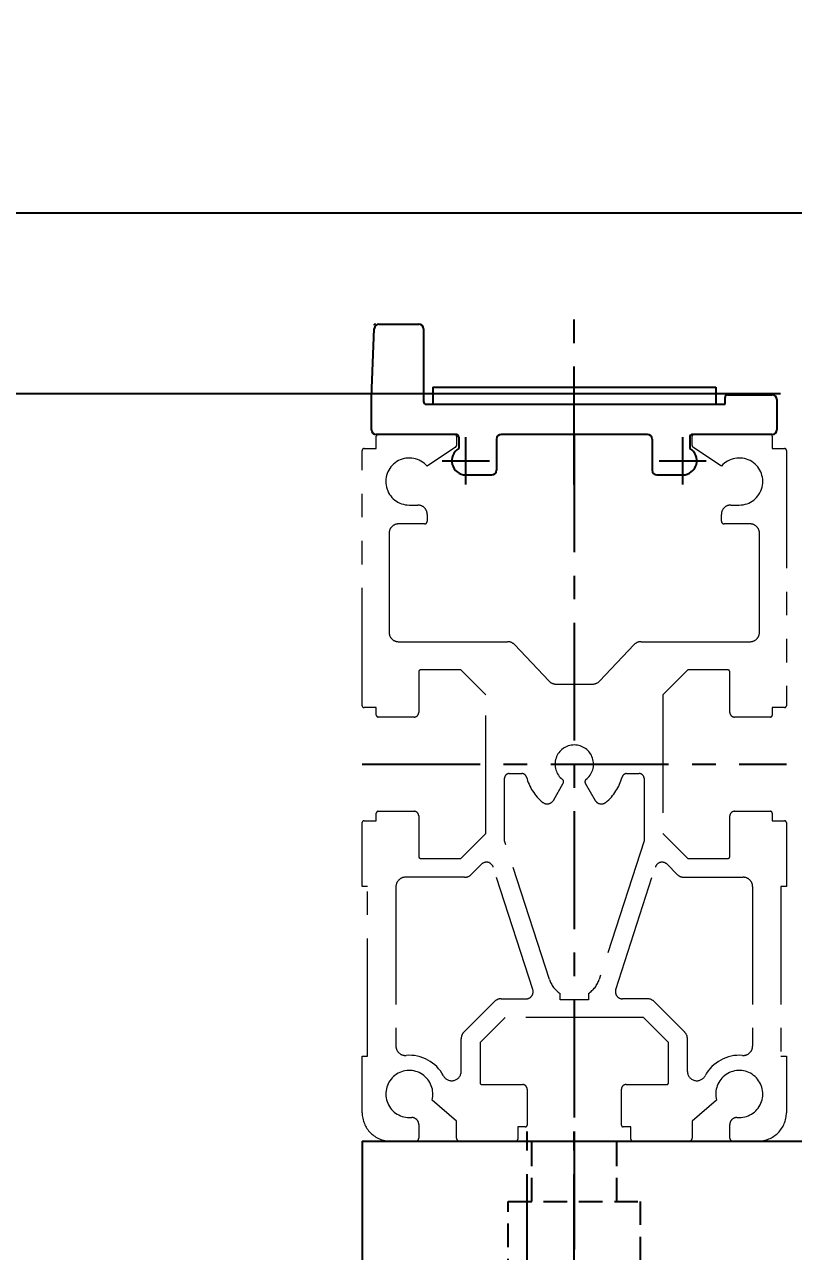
# Model space of a CAD drawing. Header units: inches. Extents: x 0 to 23821, y 0 to 11279.
# Drawn here: x 16326.9 to 16408.4, y 4818.5 to 4948.8 of the extents above; entities that cross this region are included whole.
import ezdxf

# ---------------------------------------------------------------- set-up
doc = ezdxf.new("R2010")
doc.units = ezdxf.units.IN
doc.header["$LTSCALE"] = 10
doc.header["$MEASUREMENT"] = 0
for name, pattern in [('CENTER', [2, 1.25, -0.25, 0.25, -0.25]), ('HIDDEN', [0.375, 0.25, -0.125]), ('PHANTOM', [2.5, 1.25, -0.25, 0.25, -0.25, 0.25, -0.25])]:
    doc.linetypes.add(name, pattern=pattern)
doc.layers.get('Defpoints').update_dxf_attribs({"color": 8})
for name, color, linetype in [('11', 1, 'CENTER'), ('22', 2, 'HIDDEN'), ('77', 40, 'HIDDEN'), ('B', 123, 'Continuous'), ('G', 231, 'Continuous'), ('T', 3, 'Continuous')]:
    doc.layers.add(name, color=color, linetype=linetype)
doc.layers.add('33', color=3, linetype='PHANTOM', lineweight=9)
doc.styles.add('SCI', font='')
doc.styles.get('SCI').set_extended_font_data('Gulim')
doc.dimstyles.new('SCH', dxfattribs={"dimtxt": 2.5, "dimasz": 2, "dimexe": 1.25, "dimexo": 0.625, "dimtad": 1, "dimdec": 8, "dimtxsty": 'SCI', "dimcen": 2.5, "dimclrd": 4, "dimclre": 4, "dimclrt": 7, "dimadec": 8, "dimazin": 2, "dimtfac": 1, "dimtdec": 8, "dimtmove": 0, "dimatfit": 3, "dimfxl": 1, "dimarcsym": 0})

# ---------------------------------------------------------------- blocks, each defined once
blk = doc.blocks.new('A$Cf179b0af')
for points in [[(-22.5, -37), (-22.5, -31), (-21.92, -31), (-21.92, -13), (-22.5, -13), (-22.5, -6.2, -0.414214), (-22.3, -6), (-21, -6), (-21, -5.2, -0.414214), (-20.8, -5), (-17, -5, -0.414214), (-16.5, -5.5), (-16.5, -9.8, 0.414214), (-16.3, -10), (-12.05, -10), (-9.4, -7.35), (-9.4, 7.35), (-12.05, 10), (-16.3, 10, 0.414214), (-16.5, 9.8), (-16.5, 5.5, -0.414214), (-17, 5), (-20.8, 5, -0.414214), (-21, 5.2), (-21, 6), (-22.3, 6, -0.414214), (-22.5, 6.2), (-22.5, 33.3, -0.414214), (-22.3, 33.5), (-21, 33.5), (-21, 34.8, -0.414214), (-20.8, 35), (-12.7, 35, -0.414214), (-12.5, 34.8), (-12.5, 33.81, -0.252111), (-12.59, 33.64), (-15.62, 31.64, 1.552644), (-17.5, 27.5), (-16.6, 27.5, -0.414214), (-15.6, 26.5), (-15.6, 25.8, -0.414214), (-15.9, 25.5), (-18.65, 25.5, 0.414214), (-19.65, 24.5), (-19.65, 14, 0.414214), (-18.65, 13), (-7.08, 13, -0.205583), (-6.35, 12.69), (-2.67, 8.81, 0.205583), (-1.95, 8.5), (1.95, 8.5, 0.205583), (2.67, 8.81), (6.35, 12.69, -0.205583), (7.08, 13), (18.65, 13, 0.414214), (19.65, 14), (19.65, 24.5, 0.414214), (18.65, 25.5), (15.9, 25.5, -0.414214), (15.6, 25.8), (15.6, 26.5, -0.414214), (16.6, 27.5), (17.5, 27.5, 1.552644), (15.62, 31.64), (12.59, 33.64, -0.252111), (12.5, 33.81), (12.5, 34.8, -0.414214), (12.7, 35), (20.8, 35, -0.414214), (21, 34.8), (21, 33.5), (22.3, 33.5, -0.414214), (22.5, 33.3), (22.5, 6.2, -0.414214), (22.3, 6), (21, 6), (21, 5.2, -0.414214), (20.8, 5), (17, 5, -0.414214), (16.5, 5.5), (16.5, 9.8, 0.414214), (16.3, 10), (12.05, 10), (9.4, 7.35), (9.4, -7.35), (12.05, -10), (16.3, -10, 0.414214), (16.5, -9.8), (16.5, -5.5, -0.414214), (17, -5), (20.8, -5, -0.414214), (21, -5.2), (21, -6), (22.3, -6, -0.414214), (22.5, -6.2), (22.5, -13), (21.92, -13), (21.92, -31), (22.5, -31), (22.5, -37, -0.414214), (19.5, -40), (16.8, -40, -0.414214), (16.5, -39.7), (16.5, -38.25, -0.414214), (17.25, -37.5), (17.5, -37.5, 2.946014), (15.09, -35.65), (12.5, -37.9), (12.5, -39.7, -0.414214), (12.2, -40), (6.2, -40, -0.414214), (6, -39.8), (6, -38.5), (5.2, -38.5, -0.414214), (5, -38.3), (5, -34.5, -0.414214), (5.5, -34), (9.8, -34, 0.414214), (10, -33.8), (10, -29.55), (7.35, -26.9), (-7.35, -26.9), (-10, -29.55), (-10, -33.8, 0.414214), (-9.8, -34), (-5.5, -34, -0.414214), (-5, -34.5), (-5, -38.3, -0.414214), (-5.2, -38.5), (-6, -38.5), (-6, -39.8, -0.414214), (-6.2, -40), (-12.2, -40, -0.414214), (-12.5, -39.7), (-12.5, -37.9), (-15.09, -35.65, 2.946014), (-17.5, -37.5), (-17.25, -37.5, -0.414214), (-16.5, -38.25), (-16.5, -39.7, -0.414214), (-16.8, -40), (-19.5, -40, -0.414214)], [(-7.4, -1.5, -0.414214), (-6.9, -1), (-5.55, -1, -0.338862), (-5.07, -1.37, 0.155185), (-3.35, -4.05, 0.464153), (-2.22, -3.84), (-1.17, -2.02, 0.377199), (-1.24, -1.63, -2.959954), (1.24, -1.63, 0.377199), (1.17, -2.02), (2.22, -3.84, 0.464153), (3.35, -4.05, 0.155185), (5.07, -1.37, -0.338862), (5.55, -1), (6.9, -1, -0.414214), (7.4, -1.5), (7.4, -8.12), (2.64, -22.85, -0.173507), (1.5, -24.33), (1.5, -25), (-1.5, -25), (-1.5, -24.33, -0.173507), (-2.64, -22.85), (-7.4, -8.12)], [(-12, -29.14, -0.198912), (-11.71, -28.43), (-8.47, -25.19, -0.198912), (-7.76, -24.9), (-5.11, -24.9, 0.509013), (-4.4, -23.92), (-8.6, -10.92, 0.560561), (-9.84, -10.62), (-10.93, -11.71, -0.198912), (-11.64, -12), (-17.92, -12, 0.414214), (-18.92, -13), (-18.92, -29.92, 0.438573), (-17.84, -30.91, -0.299307), (-13.88, -33.07, 0.780776), (-12, -32.6)], [(12, -29.14, 0.198912), (11.71, -28.43), (8.47, -25.19, 0.198912), (7.76, -24.9), (5.11, -24.9, -0.509013), (4.4, -23.92), (8.6, -10.92, -0.560561), (9.84, -10.62), (10.93, -11.71, 0.198912), (11.64, -12), (17.92, -12, -0.414214), (18.92, -13), (18.92, -29.92, -0.438573), (17.84, -30.91, 0.299307), (13.88, -33.07, -0.780776), (12, -32.6)]]:
    blk.add_lwpolyline(points, format="xyb", close=True)
at = {"layer": '11'}
for p, q in [((0, 35), (0, -40)), ((-22.5, 0), (22.5, 0))]:
    blk.add_line(p, q, dxfattribs=at)
blk = doc.blocks.new('A$C315c9bb3')
for p, q in [((-21.5, 4), (-21.22, 11.22)), ((-20.72, 11.7), (-16.5, 11.7)), ((-16, 11.2), (-16, 3.5)), ((-21.5, 0.5), (-21.5, 4)), ((16.3, 4.2), (21, 4.2)), ((-15.7, 3.2), (16, 3.2)), ((16, 3.2), (16, 3.9)), ((21.5, 3.7), (21.5, 0.5)), ((-12.55, 0), (-21, 0)), ((7.75, 0), (-7.75, 0)), ((21, 0), (12.55, 0)), ((-12.25, -0.3), (-12.25, -1.5)), ((-8.25, -0.5), (-8.25, -3.8)), ((8.25, -0.5), (8.25, -3.8)), ((12.25, -0.3), (12.25, -1.5)), ((-11.5, -4.3), (-8.75, -4.3)), ((8.75, -4.3), (11.5, -4.3))]:
    blk.add_line(p, q)
for centre, radius, start, end in [((-20.72, 11.2), 0.5, 90, 177.9786), ((-16.5, 11.2), 0.5, 0, 90), ((16.3, 3.9), 0.3, 90, 180), ((21, 3.7), 0.5, 0, 90), ((-15.7, 3.5), 0.3, 180, 270), ((-21, 0.5), 0.5, 180, 270), ((-12.55, -0.3), 0.3, 0, 90), ((-7.75, -0.5), 0.5, 90, 180), ((7.75, -0.5), 0.5, 0, 90), ((12.55, -0.3), 0.3, 90, 180), ((21, 0.5), 0.5, 270, 0), ((-11.5, -2.8), 1.5, 120, 270), ((11.5, -2.8), 1.5, 270, 60), ((-8.75, -3.8), 0.5, 270, 0), ((8.75, -3.8), 0.5, 180, 270)]:
    blk.add_arc(centre, radius, start, end)
at = {"layer": '11'}
for p, q in [((0, -5.3), (0, 12.73)), ((-21.1, 11.7), (-21.2, 11.7)), ((-21.2, 11.6), (-21.2, 11.7)), ((-11.5, -5.3), (-11.5, -0.3)), ((11.5, -5.3), (11.5, -0.3)), ((-14, -2.8), (-9, -2.8)), ((9, -2.8), (14, -2.8))]:
    blk.add_line(p, q, dxfattribs=at)
blk = doc.blocks.new('A$C057bbb53')
for p, q in [((-15, 1.8), (-15, 0)), ((-15, 1.8), (15, 1.8)), ((15, 1.8), (15, 0)), ((-15, 0), (15, 0))]:
    blk.add_line(p, q)
blk = doc.blocks.new('A$C56bfedad')
blk.add_blockref('A$Cf179b0af', (0, 40))
at = {"layer": 'B'}
blk.add_blockref('A$C057bbb53', (0, 78.2), dxfattribs=at)
at = {"layer": 'G'}
blk.add_blockref('A$C315c9bb3', (0, 75), dxfattribs=at)
blk = doc.blocks.new('*D424')
at = {"color": 4, "lineweight": -2, "transparency": 16777216}
for p, q in [((16239.47, 4926.76), (16239.47, 4936.76)), ((16137.52, 4916.76), (16245.72, 4916.76)), ((16239.47, 4916.76), (16239.47, 4909.56)), ((16407.05, 4909.56), (16233.22, 4909.56)), ((16239.47, 4899.56), (16239.47, 4860.22))]:
    blk.add_line(p, q, dxfattribs=at)
at = {"color": 4, "transparency": 16777216}
for points in [[(16237.8, 4926.76), (16241.13, 4926.76), (16239.47, 4916.76)], [(16237.8, 4899.56), (16241.13, 4899.56), (16239.47, 4909.56)]]:
    blk.add_solid(points, dxfattribs=at)
at = {"layer": 'Defpoints', "color": 0, "transparency": 16777216}
for p in [(16134.4, 4916.76), (16239.47, 4909.56), (16410.17, 4909.56)]:
    blk.add_point(p, dxfattribs=at)
at = {"color": 7, "transparency": 16777216, "insert": (16229.16, 4874.89), "char_height": 12.5, "attachment_point": 5, "rotation": 90, "style": 'SCI'}
blk.add_mtext('7,2', dxfattribs=at)
blk = doc.blocks.new('*D425')
at = {"color": 4, "lineweight": -2, "transparency": 16777216}
for p, q in [((16602, 4938.76), (16602, 4948.76)), ((15799.01, 4928.76), (16608.25, 4928.76)), ((16602, 4928.76), (16602, 4909.56)), ((16493.3, 4909.56), (16608.25, 4909.56)), ((16602, 4899.56), (16602, 4851.63))]:
    blk.add_line(p, q, dxfattribs=at)
at = {"color": 4, "transparency": 16777216}
for points in [[(16600.33, 4938.76), (16603.67, 4938.76), (16602, 4928.76)], [(16600.33, 4899.56), (16603.67, 4899.56), (16602, 4909.56)]]:
    blk.add_solid(points, dxfattribs=at)
at = {"layer": 'Defpoints', "color": 0, "transparency": 16777216}
for p in [(15795.89, 4928.76), (16490.17, 4909.56), (16602, 4909.56)]:
    blk.add_point(p, dxfattribs=at)
at = {"color": 7, "transparency": 16777216, "insert": (16591.68, 4870.59), "char_height": 12.5, "attachment_point": 5, "rotation": 90, "style": 'SCI'}
blk.add_mtext('19,2', dxfattribs=at)
blk = doc.blocks.new('A$Ce85e1b00')
for p, q in [((17.5, 0), (17.5, -15)), ((17.5, 0), (75.1, 0)), ((75.1, 0), (75.1, -3)), ((134.9, -3), (134.9, 0)), ((134.9, 0), (192.5, 0)), ((192.5, 0), (192.5, -15)), ((75.1, -3), (134.9, -3)), ((17.5, -15), (192.5, -15))]:
    blk.add_line(p, q)
at = {"layer": '11'}
for p, q in [((105, -18), (105, 3)), ((35, -16), (35, 1)), ((40, 1), (40, -16)), ((40, -16), (40, 1)), ((170, 1), (170, -11)), ((175, -16), (175, 1)), ((82.5, -2), (82.5, -10)), ((127.5, -16), (127.5, -2))]:
    blk.add_line(p, q, dxfattribs=at)
at = {"layer": '22'}
for p, q in [((165, 0), (165, -10)), ((172.54, -15), (172.54, 0)), ((175, -10), (175, 0)), ((177.46, -15), (177.46, 0)), ((79.5, -3), (79.5, -9)), ((85.5, -9), (85.5, -3)), ((124.2, -8.5), (124.2, -3)), ((130.8, -8.5), (130.8, -3)), ((79.5, -9), (85.5, -9)), ((133, -8.5), (122, -8.5)), ((122, -8.5), (122, -15)), ((133, -15), (133, -8.5)), ((165, -10), (175, -10))]:
    blk.add_line(p, q, dxfattribs=at)
at = {"layer": '77'}
for p, q in [((35.5, -6.4), (35.5, 0)), ((44.5, -6.4), (44.5, 0)), ((87, -3), (87, -15)), ((123, -3), (123, -15)), ((33, -15), (33, -6.4)), ((33, -6.4), (47, -6.4)), ((47, -6.4), (47, -15))]:
    blk.add_line(p, q, dxfattribs=at)
at = {"layer": 'T'}
for p, q in [((172, -15), (172, 0)), ((178, -15), (178, 0))]:
    blk.add_line(p, q, dxfattribs=at)
blk = doc.blocks.new('A$C6757ece4')
blk.add_blockref('A$Ce85e1b00', (22.5, 0))
blk = doc.blocks.new('A$Cd2f94401')
blk.add_blockref('A$C6757ece4', (-40, 0))
blk = doc.blocks.new('A$Ca1185514')
blk.add_blockref('A$Cd2f94401', (40, 0))

msp = doc.modelspace()

# ---------------------------------------------------------------- block references
msp.add_blockref('A$Ca1185514', (16322.67157091, 4830.25591586))
at = {"layer": '33'}
msp.add_blockref('A$C56bfedad', (16385.17157091, 4830.25591586), dxfattribs=at)

# ---------------------------------------------------------------- dimensions: what is measured, and where the dimension line sits
for base, p1, p2, picture, middle in [((16601.9992949067, 4909.5559158605), (15795.8855854913, 4928.7559158605), (16490.1715709133, 4909.5559158605), '*D425', (16591.6838821237, 4870.5936988165)), ((16239.4659116864, 4909.5559158605), (16134.3957135039, 4916.7559158605), (16410.1715709133, 4909.5559158605), '*D424', (16229.1588211405, 4874.8879731175))]:
    dim = msp.add_linear_dim(base=base, p1=p1, p2=p2, angle=90, dimstyle='SCH', override={"dimscale": 5, "dimcen": 1})
    dim.commit()
    dim.dimension.update_dxf_attribs({"geometry": picture, "text_midpoint": middle})

doc.saveas('drawing.dxf')
